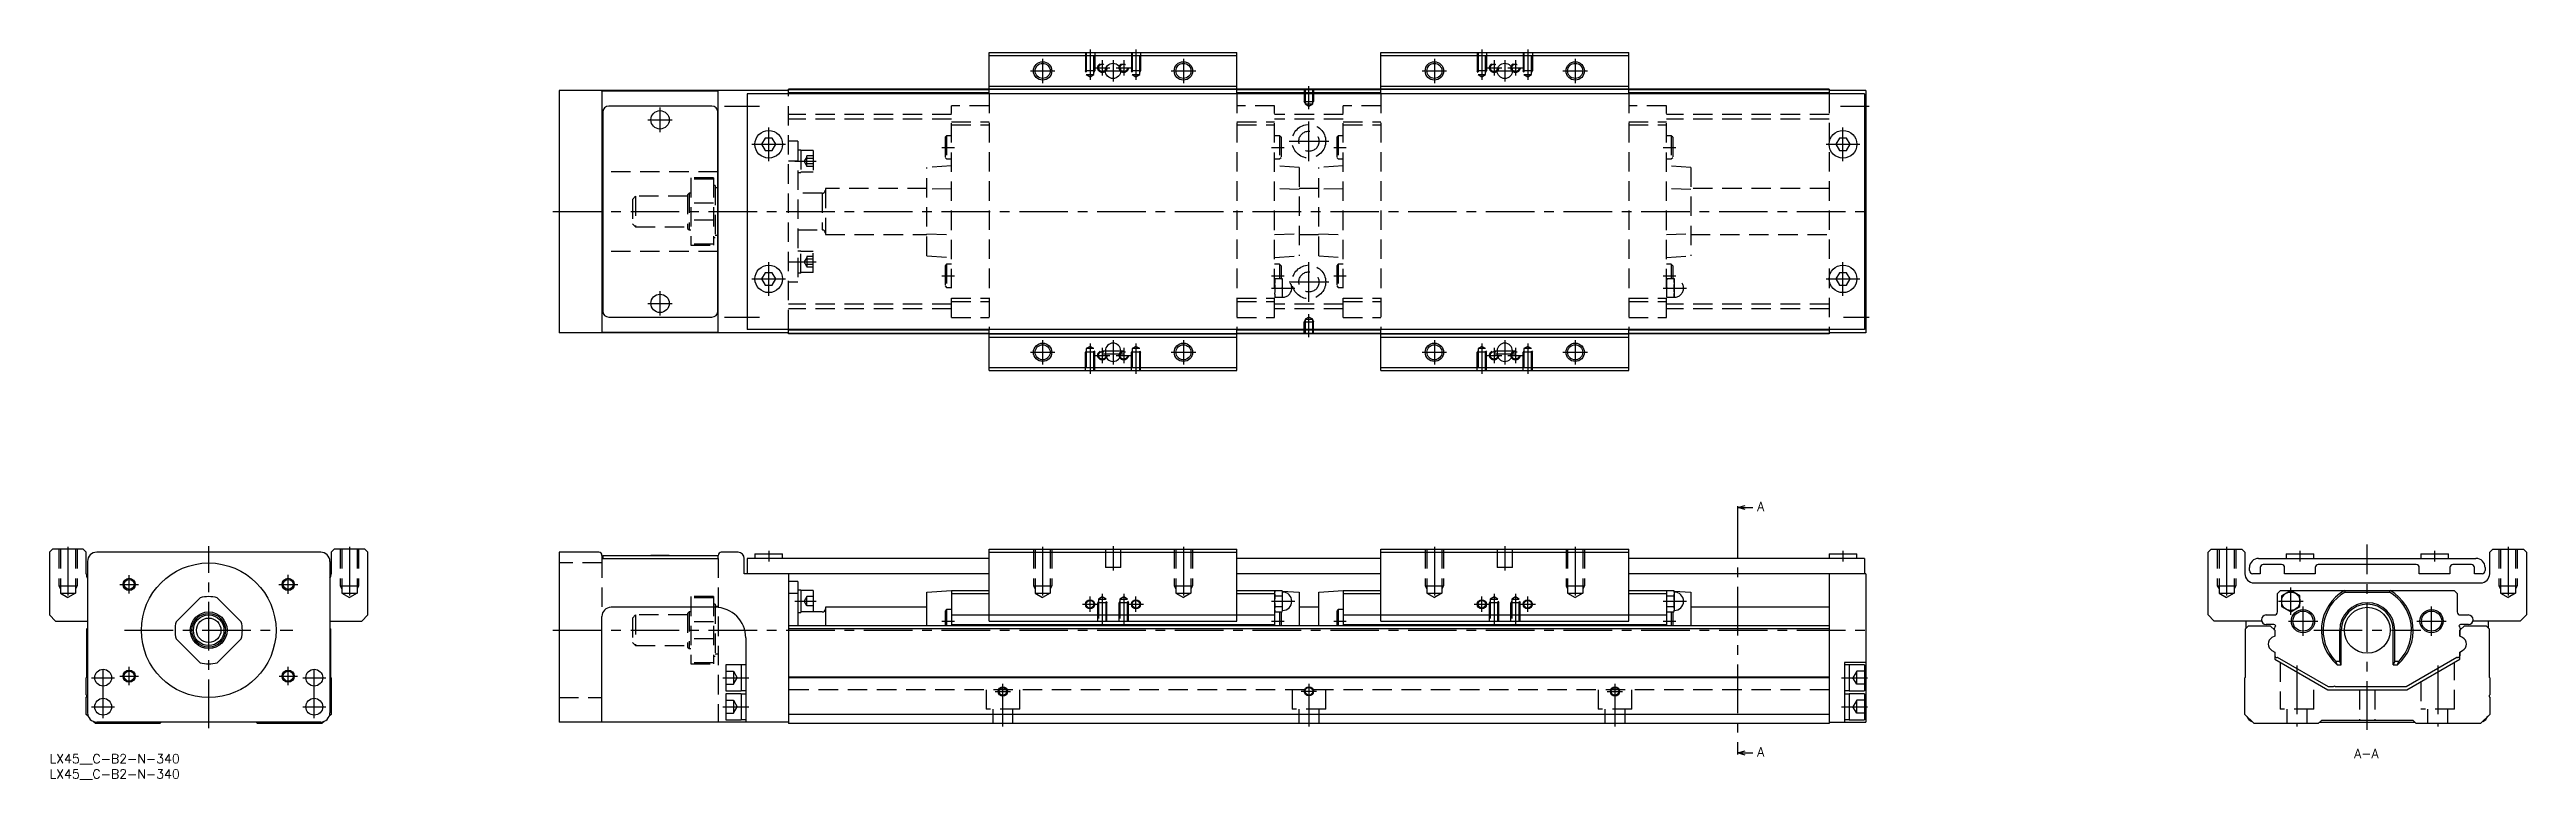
# Model space of a CAD drawing. Extents: x 0 to 809, y -8 to 230.
import ezdxf

# ---------------------------------------------------------------- set-up
doc = ezdxf.new("R2010")
doc.units = 0
doc.header["$LTSCALE"] = 0.5
doc.linetypes.add('CENTER', pattern=[50.8, 31.75, -6.35, 6.35, -6.35])
doc.linetypes.add('DASHED', pattern=[19.05, 12.7, -6.35])
for name, color, linetype in [('MSM_CENTER', 1, 'CENTER'), ('MSM_CONTINUOUS', 7, 'CONTINUOUS'), ('MSM_DASHED', 4, 'DASHED'), ('MSM_NARROW', 5, 'CONTINUOUS'), ('MSM_PART_NUMBER', 7, 'CONTINUOUS')]:
    doc.layers.add(name, color=color, linetype=linetype)
doc.styles.get("Standard").update_dxf_attribs({"font": 'txt.shx', "height": 3, "bigfont": 'bigfont.shx'})

# ---------------------------------------------------------------- blocks, each defined once
blk = doc.blocks.new('*U2')
at = {"layer": 'MSM_PART_NUMBER'}
blk.add_text('LX45__C-B2-N-340', height=3, dxfattribs=at).set_placement((0, -3))
blk = doc.blocks.new('*U3')
at = {"layer": 'MSM_PART_NUMBER'}
blk.add_text('LX45__C-B2-N-340', height=3, dxfattribs=at).set_placement((0, -8))

msp = doc.modelspace()

# ---------------------------------------------------------------- linework, layer by layer
at = {"layer": 'MSM_CENTER'}
for p, q in [((324.48, 227.38), (324.48, 219.38)), ((339.98, 230.38), (339.98, 220.47)), ((343.98, 226.88), (343.98, 221.88)), ((347.48, 226.88), (347.48, 219.88)), ((350.98, 226.88), (350.98, 221.88)), ((354.98, 230.38), (354.98, 220.47)), ((370.48, 227.38), (370.48, 219.38)), ((452.48, 227.38), (452.48, 219.38)), ((467.98, 230.38), (467.98, 220.47)), ((471.98, 226.88), (471.98, 221.88)), ((475.48, 226.88), (475.48, 219.88)), ((478.98, 226.88), (478.98, 221.88)), ((482.98, 230.38), (482.98, 220.47)), ((498.48, 227.38), (498.48, 219.38)), ((320.48, 223.38), (328.48, 223.38)), ((341.48, 224.38), (346.48, 224.38)), ((343.98, 223.38), (350.98, 223.38)), ((348.48, 224.38), (353.48, 224.38)), ((366.48, 223.38), (374.48, 223.38)), ((448.48, 223.38), (456.48, 223.38)), ((469.48, 224.38), (474.48, 224.38)), ((471.98, 223.38), (478.98, 223.38)), ((476.48, 224.38), (481.48, 224.38)), ((494.48, 223.38), (502.48, 223.38)), ((199.48, 203.38), (199.48, 211.38)), ((220.48, 211.88), (231.98, 211.88)), ((411.48, 210.87), (411.48, 218.38)), ((585.16, 211.88), (594.48, 211.88)), ((195.48, 207.38), (203.48, 207.38)), ((234.98, 193.88), (234.98, 204.88)), ((411.48, 193.88), (411.48, 206.88)), ((585.98, 193.88), (585.98, 204.88)), ((229.48, 199.38), (240.48, 199.38)), ((291.58, 198.38), (295.68, 198.38)), ((399.28, 198.38), (403.38, 198.38)), ((404.98, 200.38), (417.98, 200.38)), ((419.58, 198.38), (423.68, 198.38)), ((527.28, 198.38), (531.38, 198.38)), ((580.48, 199.38), (591.48, 199.38)), ((243.48, 193.83), (250.48, 193.83)), ((164.48, 177.38), (595.48, 177.38)), ((229.48, 155.38), (240.48, 155.38)), ((234.98, 149.88), (234.98, 160.88)), ((243.48, 160.92), (250.48, 160.92)), ((291.58, 156.38), (295.68, 156.38)), ((399.28, 156.38), (403.38, 156.38)), ((404.98, 154.38), (417.98, 154.38)), ((411.48, 147.88), (411.48, 160.88)), ((419.58, 156.38), (423.68, 156.38)), ((527.28, 156.38), (531.38, 156.38)), ((580.48, 155.38), (591.48, 155.38)), ((585.98, 149.88), (585.98, 160.88)), ((195.48, 147.38), (203.48, 147.38)), ((199.48, 143.38), (199.48, 151.38)), ((399.28, 152.38), (406.88, 152.38)), ((527.28, 152.38), (534.88, 152.38)), ((220.48, 142.88), (231.98, 142.88)), ((411.48, 136.38), (411.48, 143.89)), ((586.16, 142.88), (594.48, 142.88)), ((320.48, 131.38), (328.48, 131.38)), ((324.48, 135.38), (324.48, 127.38)), ((339.98, 134.29), (339.98, 124.38)), ((341.48, 130.38), (346.48, 130.38)), ((343.98, 132.88), (343.98, 127.88)), ((343.98, 131.88), (350.98, 131.88)), ((343.98, 130.88), (350.98, 130.88)), ((347.48, 135.38), (347.48, 127.38)), ((348.48, 130.38), (353.48, 130.38)), ((350.98, 132.88), (350.98, 127.88)), ((354.98, 134.29), (354.98, 124.38)), ((366.48, 131.38), (374.48, 131.38)), ((370.48, 135.38), (370.48, 127.38)), ((448.48, 131.38), (456.48, 131.38)), ((452.48, 135.38), (452.48, 127.38)), ((467.98, 134.29), (467.98, 124.38)), ((469.48, 130.38), (474.48, 130.38)), ((471.98, 132.88), (471.98, 127.88)), ((471.98, 131.88), (478.98, 131.88)), ((471.98, 130.88), (478.98, 130.88)), ((475.48, 135.38), (475.48, 127.38)), ((476.48, 130.38), (481.48, 130.38)), ((478.98, 132.88), (478.98, 127.88)), ((482.98, 134.29), (482.98, 124.38)), ((494.48, 131.38), (502.48, 131.38)), ((498.48, 135.38), (498.48, 127.38)), ((551.54, 80.12), (551.54, 0.88)), ((6, 67.76), (6, 50.18)), ((52, 8.5), (52, 68)), ((98, 67.76), (98, 50.18)), ((199.48, 65.11), (199.48, 64.99)), ((234.98, 66.5), (234.98, 63)), ((324.48, 67.76), (324.48, 50.18)), ((347.48, 68), (347.48, 60)), ((370.48, 67.76), (370.48, 50.18)), ((452.48, 67.76), (452.48, 50.18)), ((475.48, 68), (475.48, 60)), ((498.48, 67.76), (498.48, 50.18)), ((585.98, 66.5), (585.98, 63)), ((711.29, 67.76), (711.29, 50.18)), ((735.29, 66.5), (735.29, 63)), ((757.29, 8), (757.29, 68.5)), ((779.29, 66.5), (779.29, 63)), ((803.29, 67.76), (803.29, 50.18)), ((26.02, 52.5), (26.02, 58.5)), ((77.98, 52.4), (77.98, 58.6)), ((23.02, 55.5), (29.02, 55.5)), ((74.88, 55.5), (81.08, 55.5)), ((243.48, 50), (250.48, 50)), ((337.48, 49), (342.48, 49)), ((339.98, 46.5), (339.98, 51.5)), ((343.98, 52.41), (343.98, 42.5)), ((350.98, 52.41), (350.98, 42.5)), ((352.48, 49), (357.48, 49)), ((354.98, 46.5), (354.98, 51.5)), ((399.28, 50), (406.88, 50)), ((465.48, 49), (470.48, 49)), ((467.98, 46.5), (467.98, 51.5)), ((471.98, 52.41), (471.98, 42.5)), ((478.98, 52.41), (478.98, 42.5)), ((480.48, 49), (485.48, 49)), ((482.98, 46.5), (482.98, 51.5)), ((527.28, 50), (534.88, 50)), ((728.29, 50), (736.29, 50)), ((732.29, 45.54), (732.29, 54.46)), ((24.5, 40.5), (79.5, 40.5)), ((164.48, 40.5), (595.48, 40.5)), ((291.58, 43.5), (295.68, 43.5)), ((399.28, 43.5), (403.38, 43.5)), ((419.58, 43.5), (423.68, 43.5)), ((527.28, 43.5), (531.38, 43.5)), ((731.49, 43.5), (741.09, 43.5)), ((736.29, 38.7), (736.29, 48.3)), ((739.79, 40.5), (774.79, 40.5)), ((773.49, 43.5), (783.09, 43.5)), ((778.29, 38.7), (778.29, 48.3)), ((13.75, 25), (21.25, 25)), ((17.5, 11.75), (17.5, 28.75)), ((23.02, 25.5), (29.02, 25.5)), ((26.02, 22.5), (26.02, 28.5)), ((74.98, 25.5), (80.98, 25.5)), ((77.98, 22.5), (77.98, 28.5)), ((82.75, 25), (90.25, 25)), ((86.5, 11.75), (86.5, 28.75)), ((219.98, 25), (228.48, 25)), ((585.48, 25), (593.98, 25)), ((734.29, 28.97), (734.29, 9)), ((780.29, 28.97), (780.29, 9)), ((308.98, 20.5), (313.98, 20.5)), ((311.48, 9), (311.48, 23)), ((408.98, 20.55), (413.98, 20.55)), ((411.48, 23), (411.48, 9)), ((508.98, 20.5), (513.98, 20.5)), ((511.48, 23), (511.48, 9)), ((13.75, 15.5), (21.25, 15.5)), ((82.75, 15.5), (90.25, 15.5)), ((219.98, 15.5), (228.48, 15.5)), ((585.48, 15.5), (593.98, 15.5))]:
    msp.add_line(p, q, dxfattribs=at)
at = {"layer": 'MSM_CONTINUOUS'}
for p, q in [((306.98, 215.88), (306.98, 229.38)), ((306.98, 229.38), (387.98, 229.38)), ((306.98, 228.38), (387.98, 228.38)), ((387.98, 215.88), (387.98, 229.38)), ((434.98, 215.88), (434.98, 229.38)), ((434.98, 229.38), (515.98, 229.38)), ((434.98, 228.38), (515.98, 228.38)), ((515.98, 215.88), (515.98, 229.38)), ((166.48, 216.98), (166.48, 137.78)), ((241.48, 216.98), (166.48, 216.98)), ((180.48, 216.8), (180.48, 137.95)), ((218.48, 216.8), (180.48, 216.8)), ((216.38, 211.88), (182.78, 211.88)), ((218.48, 137.95), (218.48, 216.8)), ((227.98, 215.88), (227.98, 138.88)), ((592.98, 215.88), (227.98, 215.88)), ((241.48, 215.88), (241.48, 217.38)), ((581.48, 217.38), (241.48, 217.38)), ((306.98, 217.18), (241.48, 217.18)), ((306.98, 216.18), (241.48, 216.18)), ((306.98, 218.38), (387.98, 218.38)), ((306.98, 217.38), (387.98, 217.38)), ((434.98, 217.18), (387.98, 217.18)), ((434.98, 216.18), (387.98, 216.18)), ((434.98, 218.38), (515.98, 218.38)), ((434.98, 217.38), (515.98, 217.38)), ((581.48, 217.18), (515.98, 217.18)), ((581.48, 216.18), (515.98, 216.18)), ((581.48, 217.38), (581.48, 215.88)), ((593.48, 216.98), (581.48, 216.98)), ((592.98, 215.88), (592.98, 138.88)), ((593.48, 216.98), (593.48, 137.78)), ((180.78, 207.48), (180.48, 207.48)), ((180.78, 202.98), (180.48, 202.98)), ((180.78, 209.88), (180.78, 144.88)), ((218.38, 144.88), (218.38, 209.88)), ((218.48, 207.48), (218.38, 207.48)), ((218.48, 202.98), (218.38, 202.98)), ((233.83, 201.38), (232.67, 199.38)), ((232.67, 199.38), (233.83, 197.38)), ((236.14, 201.38), (233.83, 201.38)), ((233.83, 197.38), (236.14, 197.38)), ((237.29, 199.38), (236.14, 201.38)), ((236.14, 197.38), (237.29, 199.38)), ((584.83, 201.38), (583.67, 199.38)), ((583.67, 199.38), (584.83, 197.38)), ((587.14, 201.38), (584.83, 201.38)), ((584.83, 197.38), (587.14, 197.38)), ((588.29, 199.38), (587.14, 201.38)), ((587.14, 197.38), (588.29, 199.38)), ((180.78, 190.38), (180.48, 190.38)), ((218.48, 190.38), (218.38, 190.38)), ((218.48, 185.13), (218.38, 185.13)), ((180.78, 164.38), (180.48, 164.38)), ((218.38, 169.63), (218.48, 169.63)), ((218.48, 164.38), (218.38, 164.38)), ((233.83, 157.38), (232.67, 155.38)), ((232.67, 155.38), (233.83, 153.38)), ((236.14, 157.38), (233.83, 157.38)), ((237.29, 155.38), (236.14, 157.38)), ((236.14, 153.38), (237.29, 155.38)), ((584.83, 157.38), (583.67, 155.38)), ((583.67, 155.38), (584.83, 153.38)), ((587.14, 157.38), (584.83, 157.38)), ((588.29, 155.38), (587.14, 157.38)), ((587.14, 153.38), (588.29, 155.38)), ((180.78, 151.78), (180.48, 151.78)), ((180.48, 147.28), (180.78, 147.28)), ((218.48, 151.78), (218.38, 151.78)), ((218.38, 147.28), (218.48, 147.28)), ((233.83, 153.38), (236.14, 153.38)), ((584.83, 153.38), (587.14, 153.38)), ((241.48, 137.78), (166.48, 137.78)), ((180.48, 137.95), (218.48, 137.95)), ((182.78, 142.88), (216.38, 142.88)), ((592.98, 138.88), (227.98, 138.88)), ((241.48, 137.38), (241.48, 138.88)), ((306.98, 138.58), (241.48, 138.58)), ((306.98, 125.38), (306.98, 138.88)), ((387.98, 125.38), (387.98, 138.88)), ((434.98, 138.58), (387.98, 138.58)), ((434.98, 125.38), (434.98, 138.88)), ((515.98, 125.38), (515.98, 138.88)), ((581.48, 138.58), (515.98, 138.58)), ((581.48, 138.88), (581.48, 137.38)), ((593.48, 137.78), (581.48, 137.78)), ((306.98, 137.58), (241.48, 137.58)), ((581.48, 137.38), (241.48, 137.38)), ((306.98, 137.38), (387.98, 137.38)), ((306.98, 136.38), (387.98, 136.38)), ((344.98, 131.88), (344.98, 130.88)), ((349.98, 130.88), (349.98, 131.88)), ((434.98, 137.58), (387.98, 137.58)), ((434.98, 137.38), (515.98, 137.38)), ((434.98, 136.38), (515.98, 136.38)), ((472.98, 131.88), (472.98, 130.88)), ((477.98, 130.88), (477.98, 131.88)), ((581.48, 137.58), (515.98, 137.58)), ((306.98, 126.38), (387.98, 126.38)), ((306.98, 125.38), (387.98, 125.38)), ((434.98, 126.38), (515.98, 126.38)), ((434.98, 125.38), (515.98, 125.38)), ((551.54, 80.62), (554.04, 81.29)), ((551.54, 81.12), (551.54, 80.12)), ((551.54, 80.62), (556.54, 80.62)), ((554.04, 79.95), (551.54, 80.62)), ((1, 67), (0, 66)), ((0, 66), (0, 45.5)), ((11, 67), (1, 67)), ((12, 66), (11, 67)), ((12, 59), (12, 66)), ((88.6, 66), (15.4, 66)), ((93, 67), (92, 66)), ((92, 66), (92, 59)), ((103, 67), (93, 67)), ((104, 66), (103, 67)), ((104, 45.5), (104, 66)), ((166.48, 66), (166.48, 10.5)), ((179.48, 66), (166.48, 66)), ((180.48, 65), (180.48, 64)), ((180.78, 65), (218.38, 65)), ((180.78, 65), (180.78, 64)), ((196.48, 65.1), (202.48, 65.1)), ((196.48, 65.1), (196.48, 65)), ((202.48, 65), (202.48, 65.1)), ((218.38, 65), (218.38, 64)), ((218.48, 64), (218.48, 65)), ((224.98, 66), (219.48, 66)), ((230.48, 65.5), (230.48, 64)), ((230.48, 65.5), (239.48, 65.5)), ((239.48, 64), (239.48, 65.5)), ((306.98, 67), (387.98, 67)), ((306.98, 43.5), (306.98, 67)), ((306.98, 66), (387.98, 66)), ((387.98, 43.5), (387.98, 67)), ((434.98, 67), (515.98, 67)), ((434.98, 43.5), (434.98, 67)), ((434.98, 66), (515.98, 66)), ((515.98, 43.5), (515.98, 67)), ((581.48, 65.5), (581.48, 64)), ((581.48, 65.5), (590.48, 65.5)), ((590.48, 64), (590.48, 65.5)), ((705.29, 66), (706.29, 67)), ((705.29, 45.5), (705.29, 66)), ((706.29, 67), (716.29, 67)), ((716.29, 67), (717.29, 66)), ((717.29, 66), (717.29, 59)), ((730.79, 65.5), (739.79, 65.5)), ((730.79, 65.5), (730.79, 64)), ((739.79, 64), (739.79, 65.5)), ((774.79, 65.5), (783.79, 65.5)), ((774.79, 65.5), (774.79, 64)), ((783.79, 64), (783.79, 65.5)), ((797.29, 66), (798.29, 67)), ((797.29, 59), (797.29, 66)), ((798.29, 67), (808.29, 67)), ((808.29, 67), (809.29, 66)), ((809.29, 66), (809.29, 45.5)), ((12.4, 63), (12.4, 13.5)), ((91.6, 63), (91.6, 13.5)), ((180.48, 64), (218.48, 64)), ((226.98, 59), (226.98, 64)), ((306.98, 59), (226.98, 59)), ((227.98, 64), (227.98, 59)), ((306.98, 64), (227.98, 64)), ((241.48, 59), (241.48, 10)), ((434.98, 64), (387.98, 64)), ((434.98, 59), (387.98, 59)), ((592.98, 64), (515.98, 64)), ((593.48, 59), (515.98, 59)), ((581.48, 59), (581.48, 10)), ((592.98, 64), (592.98, 59)), ((593.48, 59), (593.48, 10.5)), ((718.79, 60), (718.79, 61)), ((722.29, 59), (719.79, 59)), ((721.79, 64), (792.79, 64)), ((722.29, 61), (722.29, 59)), ((729.29, 62), (723.29, 62)), ((730.29, 59), (730.29, 61)), ((740.29, 59), (730.29, 59)), ((740.29, 61), (740.29, 59)), ((773.29, 62), (741.29, 62)), ((774.29, 59), (774.29, 61)), ((784.29, 59), (774.29, 59)), ((784.29, 61), (784.29, 59)), ((791.29, 62), (785.29, 62)), ((792.29, 59), (792.29, 61)), ((794.79, 59), (792.29, 59)), ((795.79, 61), (795.79, 60)), ((41.36, 43.3), (49.2, 51.14)), ((54.8, 51.14), (62.64, 43.3)), ((244.48, 56.5), (241.48, 56.5)), ((244.48, 52.5), (241.48, 52.5)), ((244.48, 56.5), (244.48, 42)), ((245.48, 53.65), (244.48, 53.65)), ((245.48, 53.65), (245.48, 46.35)), ((249.48, 53.5), (245.48, 53.5)), ((249.48, 53.5), (249.48, 46.5)), ((286.68, 53), (294.68, 53.5)), ((286.68, 42), (286.68, 53)), ((294.68, 53.5), (306.98, 53.5)), ((294.68, 53.5), (294.68, 42)), ((294.68, 52.5), (306.98, 52.5)), ((387.98, 53.5), (400.28, 53.5)), ((387.98, 52.5), (400.28, 52.5)), ((400.28, 53.5), (400.85, 53.46)), ((400.28, 53.5), (400.28, 42)), ((400.4, 53.46), (400.28, 53)), ((400.29, 52.41), (400.28, 52.6)), ((400.4, 53.46), (402.76, 53.46)), ((400.4, 51.73), (402.76, 51.73)), ((402.88, 53), (402.76, 53.46)), ((402.79, 53.34), (408.28, 53)), ((402.88, 47), (402.88, 53)), ((408.28, 53), (408.28, 42)), ((414.68, 53), (422.68, 53.5)), ((414.68, 42), (414.68, 53)), ((422.68, 53.5), (434.98, 53.5)), ((422.68, 53.5), (422.68, 42)), ((422.68, 52.5), (434.98, 52.5)), ((515.98, 53.5), (528.28, 53.5)), ((515.98, 52.5), (528.28, 52.5)), ((528.28, 53.5), (528.85, 53.46)), ((528.28, 53.5), (528.28, 42)), ((528.4, 53.46), (528.28, 53)), ((528.29, 52.41), (528.28, 52.6)), ((528.4, 53.46), (530.76, 53.46)), ((528.4, 51.73), (530.76, 51.73)), ((530.88, 53), (530.76, 53.46)), ((530.79, 53.34), (536.28, 53)), ((530.88, 47), (530.88, 53)), ((536.28, 53), (536.28, 42)), ((720.29, 56), (794.29, 56)), ((727.94, 52.5), (728.94, 53.5)), ((727.94, 46.5), (727.94, 52.5)), ((728.94, 53.5), (785.64, 53.5)), ((732.29, 53.46), (729.29, 51.73)), ((729.29, 51.73), (729.29, 48.27)), ((735.29, 51.73), (732.29, 53.46)), ((735.29, 48.27), (735.29, 51.73)), ((749.81, 53.5), (750.06, 53)), ((750.06, 53), (764.53, 53)), ((764.53, 53), (764.78, 53.5)), ((785.64, 53.5), (786.64, 52.5)), ((786.64, 52.5), (786.64, 46.5)), ((0, 45.5), (2, 43.5)), ((2, 43.5), (12.4, 43.5)), ((12.2, 41), (12.4, 41.2)), ((12.2, 25.2), (12.2, 41)), ((91.6, 43.5), (102, 43.5)), ((91.6, 41.2), (91.8, 41)), ((91.8, 41), (91.8, 25.2)), ((102, 43.5), (104, 45.5)), ((180.48, 10.5), (180.48, 45)), ((217.48, 48), (183.48, 48)), ((581.48, 42), (241.48, 42)), ((581.48, 41), (241.48, 41)), ((244.48, 46.35), (245.48, 46.35)), ((252.48, 46.5), (245.48, 46.5)), ((253.48, 48), (253.48, 42)), ((286.68, 48), (253.48, 48)), ((293.08, 47.3), (292.58, 46.8)), ((292.58, 46.8), (292.58, 42)), ((294.68, 47.3), (293.08, 47.3)), ((293.08, 47.3), (293.08, 42)), ((294.68, 45.5), (400.28, 45.5)), ((294.68, 42.4), (400.28, 42.4)), ((306.98, 43.5), (387.98, 43.5)), ((400.28, 47), (400.4, 46.54)), ((400.4, 48.27), (402.76, 48.27)), ((400.4, 46.54), (402.76, 46.54)), ((401.88, 46.54), (401.88, 42)), ((402.38, 46.54), (402.38, 42)), ((402.76, 46.54), (402.88, 47)), ((414.68, 48), (408.28, 48)), ((421.08, 47.3), (420.58, 46.8)), ((420.58, 46.8), (420.58, 42)), ((422.68, 47.3), (421.08, 47.3)), ((421.08, 47.3), (421.08, 42)), ((422.68, 45.5), (528.28, 45.5)), ((422.68, 42.4), (528.28, 42.4)), ((434.98, 43.5), (515.98, 43.5)), ((528.28, 47), (528.4, 46.54)), ((528.4, 48.27), (530.76, 48.27)), ((528.4, 46.54), (530.76, 46.54)), ((529.88, 46.54), (529.88, 42)), ((530.38, 46.54), (530.38, 42)), ((530.76, 46.54), (530.88, 47)), ((581.48, 48), (536.28, 48)), ((707.29, 43.5), (705.29, 45.5)), ((722.76, 43.5), (707.29, 43.5)), ((717.49, 41), (718.49, 42)), ((717.49, 25.2), (717.49, 41)), ((717.69, 41.2), (717.69, 43.5)), ((718.49, 42), (725.54, 42)), ((724.24, 45.5), (726.94, 45.5)), ((726.54, 42.4), (724.24, 42.4)), ((725.54, 42), (727.04, 40.5)), ((725.54, 42), (727.04, 40.5)), ((726.99, 40.55), (726.99, 41.2)), ((727.04, 40.5), (727.04, 38.61)), ((729.29, 48.27), (732.29, 46.54)), ((732.29, 46.54), (735.29, 48.27)), ((748.29, 30.44), (748.29, 40.5)), ((748.79, 29.22), (748.79, 40.5)), ((765.79, 29.22), (765.79, 40.5)), ((766.29, 30.44), (766.29, 40.5)), ((787.54, 40.5), (789.04, 42)), ((787.59, 40.55), (787.54, 40.5)), ((787.54, 40.5), (787.54, 38.61)), ((787.54, 38.61), (787.54, 40.5)), ((787.59, 41.2), (787.59, 40.55)), ((787.64, 45.5), (790.34, 45.5)), ((790.34, 42.4), (788.04, 42.4)), ((789.04, 42), (796.09, 42)), ((807.29, 43.5), (791.83, 43.5)), ((796.09, 42), (797.09, 41)), ((796.89, 41.2), (796.89, 43.5)), ((797.09, 41), (797.09, 25.2)), ((809.29, 45.5), (807.29, 43.5)), ((49.2, 29.86), (41.36, 37.7)), ((62.64, 37.7), (54.8, 29.86)), ((227.48, 38), (227.48, 10.5)), ((727.04, 38.61), (726.15, 38.1)), ((726.15, 33.9), (727.04, 33.39)), ((727.04, 33.39), (727.04, 31)), ((788.44, 38.1), (787.54, 38.61)), ((787.54, 33.39), (788.44, 33.9)), ((787.54, 33.39), (787.54, 32.13)), ((787.54, 31), (787.54, 33.39)), ((12, 25), (12.2, 25.2)), ((12, 19.4), (12, 25)), ((91.8, 25.2), (92, 25)), ((92, 25), (92, 13)), ((225.98, 29.25), (220.98, 29.25)), ((220.98, 29.25), (220.98, 20.75)), ((225.98, 29.25), (225.98, 20.75)), ((227.48, 29.15), (225.98, 29.15)), ((581.48, 25.2), (241.48, 25.2)), ((581.48, 25), (241.48, 25)), ((586.48, 30), (586.48, 10.5)), ((593.48, 30), (586.48, 30)), ((587.98, 29.15), (586.48, 29.15)), ((592.98, 29.25), (587.98, 29.25)), ((587.98, 29.25), (587.98, 20.75)), ((592.98, 29.25), (592.98, 20.75)), ((717.29, 25), (717.49, 25.2)), ((717.29, 13), (717.29, 25)), ((727.04, 31), (744.36, 21)), ((727.99, 31.61), (727.79, 31.61)), ((744.63, 22), (727.99, 31.61)), ((746.93, 30.44), (748.29, 30.44)), ((747.41, 29.22), (748.79, 29.22)), ((748.79, 29.22), (748.29, 30.44)), ((766.29, 30.44), (765.79, 29.22)), ((765.79, 29.22), (767.18, 29.22)), ((766.29, 30.44), (767.66, 30.44)), ((786.59, 31.61), (769.96, 22)), ((770.22, 21), (787.54, 31)), ((786.79, 31.61), (786.59, 31.61)), ((797.09, 25.2), (797.29, 25)), ((797.29, 25), (797.29, 19.4)), ((12, 13), (12, 18.6)), ((220.98, 20.75), (225.98, 20.75)), ((225.98, 19.75), (220.98, 19.75)), ((220.98, 19.75), (220.98, 11.25)), ((225.98, 20.85), (227.48, 20.85)), ((225.98, 19.75), (225.98, 11.25)), ((227.48, 19.65), (225.98, 19.65)), ((586.48, 20.85), (587.98, 20.85)), ((587.98, 19.65), (586.48, 19.65)), ((587.98, 20.75), (592.98, 20.75)), ((592.98, 19.75), (587.98, 19.75)), ((587.98, 19.75), (587.98, 11.25)), ((592.98, 19.75), (592.98, 11.25)), ((744.36, 21), (770.22, 21)), ((746.14, 22), (744.63, 22)), ((769.96, 22), (746.94, 22)), ((797.29, 18.6), (797.29, 13)), ((12.61, 12.39), (12, 13)), ((15, 10), (14.29, 10.71)), ((36, 10), (15, 10)), ((88.6, 10.5), (15.4, 10.5)), ((36.5, 10.5), (36, 10)), ((68, 10), (67.5, 10.5)), ((89, 10), (68, 10)), ((89.71, 10.71), (89, 10)), ((92, 13), (91.39, 12.39)), ((241.48, 10.5), (166.48, 10.5)), ((220.98, 11.25), (225.98, 11.25)), ((225.98, 11.35), (227.48, 11.35)), ((581.48, 13), (241.48, 13)), ((581.48, 10), (241.48, 10)), ((581.48, 10.5), (593.48, 10.5)), ((586.48, 11.35), (587.98, 11.35)), ((587.98, 11.25), (592.98, 11.25)), ((720.29, 10), (717.29, 13)), ((741.29, 10), (720.29, 10)), ((742.29, 11), (741.29, 10)), ((741.79, 10.5), (772.79, 10.5)), ((772.29, 11), (742.29, 11)), ((773.29, 10), (772.29, 11)), ((794.29, 10), (773.29, 10)), ((797.29, 13), (794.29, 10)), ((551.54, 0.38), (554.04, 1.05)), ((551.54, 0.88), (551.54, -0.12)), ((551.54, 0.38), (556.54, 0.38)), ((554.04, -0.29), (551.54, 0.38))]:
    msp.add_line(p, q, dxfattribs=at)
for centre, radius in [((324.48, 223.38), 2.46), ((347.48, 223.38), 2.5), ((370.48, 223.38), 2.46), ((452.48, 223.38), 2.46), ((475.48, 223.38), 2.5), ((498.48, 223.38), 2.46), ((199.48, 207.38), 3), ((234.98, 199.38), 4.5), ((585.98, 199.38), 4.5), ((234.98, 155.38), 4.5), ((585.98, 155.38), 4.5), ((199.48, 147.38), 3), ((324.48, 131.38), 2.46), ((370.48, 131.38), 2.46), ((452.48, 131.38), 2.46), ((498.48, 131.38), 2.46), ((26.02, 55.5), 1.62), ((52, 40.5), 22), ((77.98, 55.5), 1.62), ((339.98, 49), 1.23), ((354.98, 49), 1.23), ((467.98, 49), 1.23), ((482.98, 49), 1.23), ((732.29, 50), 3), ((52, 40.5), 6), ((52, 40.5), 5.5), ((52, 40.5), 5), ((52, 40.5), 4), ((736.29, 43.5), 3.8), ((736.29, 43.5), 3.3), ((757.29, 40.5), 7.5), ((778.29, 43.5), 3.8), ((778.29, 43.5), 3.3), ((17.5, 25), 2.75), ((26.02, 25.5), 1.62), ((77.98, 25.5), 1.62), ((86.5, 25), 2.75), ((17.5, 15.5), 2.75), ((86.5, 15.5), 2.75), ((311.48, 20.5), 1.23), ((411.48, 20.55), 1.23), ((511.48, 20.5), 1.23)]:
    msp.add_circle(centre, radius, dxfattribs=at)
for centre, radius, start, end in [((182.78, 209.88), 2, 90, 180), ((216.38, 209.88), 2, 0, 90), ((182.78, 144.88), 2, 180, 270), ((216.38, 144.88), 2, 270, 0), ((347.48, 131.88), 2.5, 0, 180), ((347.48, 130.88), 2.5, 180, 0), ((475.48, 131.88), 2.5, 0, 180), ((475.48, 130.88), 2.5, 180, 0), ((15.4, 63), 3, 90, 180), ((88.6, 63), 3, 0, 90), ((179.48, 65), 1, 0, 90), ((219.48, 65), 1, 90.31382, 180), ((224.95, 63.97), 2.03, 0.84425, 89.15575), ((15, 59), 3, 180, 209.92525), ((89, 59), 3, 330.07238, 0), ((720.29, 59), 3, 180, 270), ((721.79, 61), 3, 90, 180), ((719.79, 60), 1, 180, 270), ((723.29, 61), 1, 90, 180), ((729.29, 61), 1, 0, 90), ((741.29, 61), 1, 90, 180), ((773.29, 61), 1, 0, 90), ((785.29, 61), 1, 90, 180), ((791.29, 61), 1, 0, 90), ((792.79, 61), 3, 0, 90), ((794.29, 59), 3, 270, 0), ((794.79, 60), 1, 270, 0), ((52, 40.5), 11, 75.27264, 104.72736), ((403.59, 52.57), 3.31, 164.22771, 179.4294), ((403.59, 52.63), 3.31, 180.57378, 195.76911), ((413.17, 49.95), 12.89, 172.03062, 179.75617), ((413.74, 50.1), 13.46, 180.40698, 187.80623), ((399.57, 52.56), 3.31, 0.57378, 15.76911), ((399.57, 52.63), 3.31, 344.22771, 359.4294), ((389.99, 49.94), 12.89, 0.24521, 7.968), ((389.42, 50.1), 13.46, 352.19377, 359.59302), ((402.88, 50), 3, 270, 90), ((531.59, 52.57), 3.31, 164.22771, 179.4294), ((531.59, 52.63), 3.31, 180.57378, 195.76911), ((541.17, 49.95), 12.89, 172.03062, 179.75617), ((541.74, 50.1), 13.46, 180.40698, 187.80623), ((527.57, 52.56), 3.31, 0.57378, 15.76911), ((527.57, 52.63), 3.31, 344.22771, 359.4294), ((517.99, 49.94), 12.89, 0.24521, 7.968), ((517.42, 50.1), 13.46, 352.19377, 359.59302), ((530.88, 50), 3, 270, 90), ((757.29, 40.5), 15, 119.92643, 228.76392), ((757.29, 40.5), 14.44, 120.05097, 224.15139), ((757.29, 40.5), 9, 0, 180), ((757.29, 40.5), 8.5, 0, 180), ((757.29, 40.5), 14.44, 315.84861, 59.94903), ((757.29, 40.5), 15, 311.23608, 60.07357), ((52, 40.5), 11, 165.27264, 194.72736), ((52, 40.5), 11, 345.27264, 14.72736), ((183.48, 45), 3, 90, 180), ((217.48, 38), 10, 0, 90), ((252.48, 47.5), 1, 270, 0), ((403.59, 47.37), 3.31, 164.22771, 179.4294), ((403.59, 47.44), 3.31, 180.57378, 195.76911), ((399.57, 47.37), 3.31, 0.57378, 15.76911), ((399.57, 47.43), 3.31, 344.22771, 359.4294), ((531.59, 47.37), 3.31, 164.22771, 179.4294), ((531.59, 47.44), 3.31, 180.57378, 195.76911), ((527.57, 47.37), 3.31, 0.57378, 15.76911), ((527.57, 47.43), 3.31, 344.22771, 359.4294), ((724.24, 43.95), 1.55, 90, 270), ((726.54, 41.4), 1, 30.09191, 90), ((726.94, 46.5), 1, 270, 0), ((727.79, 41.2), 0.8, 118.74892, 180), ((787.64, 46.5), 1, 180, 270), ((788.04, 41.4), 1, 90, 149.90809), ((786.79, 41.2), 0.8, 0, 61.25108), ((790.34, 43.95), 1.55, 270, 90), ((727.45, 35.85), 2.6, 120.00003, 176.58933), ((727.45, 36.15), 2.6, 183.41067, 239.99996), ((787.14, 35.85), 2.6, 3.41067, 59.99996), ((787.14, 36.15), 2.6, 300.00004, 356.58933), ((52, 40.5), 11, 255.27264, 284.72736), ((727.79, 32.41), 0.8, 200.36413, 270), ((759.52, 34.62), 13.26, 198.36858, 204.03004), ((755, 34.65), 13.33, 335.98509, 341.61629), ((786.79, 32.41), 0.8, 270, 339.62763), ((11.7, 19), 0.5, 306.8699, 53.1301), ((746.54, 21.7), 0.5, 36.8699, 143.1301), ((797.59, 19), 0.5, 126.8699, 233.1301), ((15.4, 13.5), 3, 180, 270), ((88.6, 13.5), 3, 270, 0), ((720.69, 13.5), 3, 201.81368, 248.18632), ((793.89, 13.5), 3, 291.81505, 338.18495)]:
    msp.add_arc(centre, radius, start, end, dxfattribs=at)
at = {"layer": 'MSM_DASHED'}
for p, q in [((338.48, 229.38), (338.48, 223.38)), ((338.75, 229.38), (338.75, 222.18)), ((341.21, 222.18), (341.21, 229.38)), ((341.48, 229.38), (341.48, 223.38)), ((353.48, 229.38), (353.48, 223.38)), ((353.75, 229.38), (353.75, 222.18)), ((356.21, 222.18), (356.21, 229.38)), ((356.48, 229.38), (356.48, 223.38)), ((466.48, 229.38), (466.48, 223.38)), ((466.75, 229.38), (466.75, 222.18)), ((469.21, 222.18), (469.21, 229.38)), ((469.48, 229.38), (469.48, 223.38)), ((481.48, 229.38), (481.48, 223.38)), ((481.75, 229.38), (481.75, 222.18)), ((484.21, 222.18), (484.21, 229.38)), ((484.48, 229.38), (484.48, 223.38)), ((341.48, 223.38), (338.48, 223.38)), ((338.75, 222.91), (338.48, 223.38)), ((338.75, 222.18), (341.21, 222.18)), ((338.75, 222.18), (339.98, 221.47)), ((339.98, 221.47), (341.21, 222.18)), ((341.21, 222.91), (341.48, 223.38)), ((356.48, 223.38), (353.48, 223.38)), ((353.75, 222.91), (353.48, 223.38)), ((353.75, 222.18), (356.21, 222.18)), ((353.75, 222.18), (354.98, 221.47)), ((354.98, 221.47), (356.21, 222.18)), ((356.21, 222.91), (356.48, 223.38)), ((469.48, 223.38), (466.48, 223.38)), ((466.75, 222.91), (466.48, 223.38)), ((466.75, 222.18), (469.21, 222.18)), ((466.75, 222.18), (467.98, 221.47)), ((467.98, 221.47), (469.21, 222.18)), ((469.21, 222.91), (469.48, 223.38)), ((484.48, 223.38), (481.48, 223.38)), ((481.75, 222.91), (481.48, 223.38)), ((481.75, 222.18), (484.21, 222.18)), ((481.75, 222.18), (482.98, 221.47)), ((482.98, 221.47), (484.21, 222.18)), ((484.21, 222.91), (484.48, 223.38)), ((180.48, 216.8), (180.48, 216.98)), ((241.48, 138.88), (241.48, 215.88)), ((306.98, 211.98), (294.68, 211.98)), ((294.68, 142.78), (294.68, 211.98)), ((387.98, 217.38), (306.98, 217.38)), ((306.98, 215.88), (306.98, 138.88)), ((387.98, 215.88), (387.98, 138.88)), ((400.28, 211.98), (387.98, 211.98)), ((400.28, 142.78), (400.28, 211.98)), ((409.98, 217.38), (409.98, 213.38)), ((409.98, 213.38), (412.98, 213.38)), ((410.25, 212.91), (409.98, 213.38)), ((410.25, 217.38), (410.25, 212.58)), ((410.25, 212.58), (412.71, 212.58)), ((410.25, 212.58), (411.48, 211.87)), ((411.48, 211.87), (412.71, 212.58)), ((412.71, 212.58), (412.71, 217.38)), ((412.71, 212.91), (412.98, 213.38)), ((412.98, 217.38), (412.98, 213.38)), ((434.98, 211.98), (422.68, 211.98)), ((422.68, 142.78), (422.68, 211.98)), ((515.98, 217.38), (434.98, 217.38)), ((434.98, 215.88), (434.98, 138.88)), ((515.98, 215.88), (515.98, 138.88)), ((528.28, 211.98), (515.98, 211.98)), ((528.28, 142.78), (528.28, 211.98)), ((581.48, 215.88), (581.48, 138.88)), ((294.68, 209.13), (241.48, 209.13)), ((294.68, 207.63), (241.48, 207.63)), ((294.68, 206.73), (306.98, 206.73)), ((294.68, 205.73), (306.98, 205.73)), ((387.98, 206.73), (400.28, 206.73)), ((387.98, 205.73), (400.28, 205.73)), ((422.68, 209.13), (400.28, 209.13)), ((422.68, 207.63), (400.28, 207.63)), ((422.68, 206.73), (434.98, 206.73)), ((422.68, 205.73), (434.98, 205.73)), ((515.98, 206.73), (528.28, 206.73)), ((515.98, 205.73), (528.28, 205.73)), ((581.48, 209.13), (528.28, 209.13)), ((581.48, 207.63), (528.28, 207.63)), ((244.48, 200.38), (241.48, 200.38)), ((244.48, 200.38), (244.48, 154.38)), ((245.48, 197.48), (244.48, 197.48)), ((245.48, 197.48), (245.48, 190.18)), ((249.48, 197.33), (245.48, 197.33)), ((247.48, 195.33), (246.61, 193.83)), ((247.48, 192.1), (247.48, 195.56)), ((249.48, 195.56), (247.48, 195.56)), ((249.48, 194.7), (247.48, 194.7)), ((249.48, 197.33), (249.48, 190.33)), ((293.08, 202.18), (292.58, 201.68)), ((292.58, 201.68), (292.58, 195.08)), ((292.58, 195.08), (293.08, 194.58)), ((294.68, 202.18), (293.08, 202.18)), ((293.08, 202.18), (293.08, 194.58)), ((293.08, 194.58), (294.68, 194.58)), ((401.88, 202.18), (400.28, 202.18)), ((400.28, 194.58), (401.88, 194.58)), ((402.38, 201.68), (401.88, 202.18)), ((401.88, 202.18), (401.88, 194.58)), ((401.88, 194.58), (402.38, 195.08)), ((402.38, 201.68), (402.38, 195.08)), ((421.08, 202.18), (420.58, 201.68)), ((420.58, 201.68), (420.58, 195.08)), ((420.58, 195.08), (421.08, 194.58)), ((422.68, 202.18), (421.08, 202.18)), ((421.08, 202.18), (421.08, 194.58)), ((421.08, 194.58), (422.68, 194.58)), ((529.88, 202.18), (528.28, 202.18)), ((528.28, 194.58), (529.88, 194.58)), ((530.38, 201.68), (529.88, 202.18)), ((529.88, 202.18), (529.88, 194.58)), ((529.88, 194.58), (530.38, 195.08)), ((530.38, 201.68), (530.38, 195.08)), ((218.38, 190.38), (180.78, 190.38)), ((209.48, 188.38), (209.48, 166.38)), ((216.98, 188.38), (209.48, 188.38)), ((216.98, 188.01), (209.48, 188.01)), ((216.98, 188.38), (216.98, 166.38)), ((244.48, 193.9), (241.48, 193.9)), ((244.48, 190.18), (245.48, 190.18)), ((245.48, 190.33), (249.48, 190.33)), ((247.48, 192.33), (246.61, 193.83)), ((249.48, 192.96), (247.48, 192.96)), ((249.48, 192.1), (247.48, 192.1)), ((294.68, 192.38), (286.68, 191.82)), ((286.68, 162.93), (286.68, 191.82)), ((408.28, 191.82), (400.28, 192.38)), ((408.28, 191.82), (408.28, 162.93)), ((422.68, 192.38), (414.68, 191.82)), ((414.68, 162.93), (414.68, 191.82)), ((536.28, 191.82), (528.28, 192.38)), ((536.28, 191.82), (536.28, 162.93)), ((191.48, 182.38), (190.48, 181.38)), ((190.48, 181.38), (190.48, 173.38)), ((191.48, 182.38), (191.48, 172.38)), ((208.48, 182.38), (191.48, 182.38)), ((208.98, 183.38), (208.48, 182.88)), ((208.48, 182.88), (208.48, 171.88)), ((208.98, 183.38), (208.98, 171.38)), ((209.48, 183.38), (208.98, 183.38)), ((216.98, 180.17), (209.48, 180.17)), ((217.48, 185.88), (216.98, 185.88)), ((217.48, 185.88), (217.48, 168.88)), ((218.38, 185.13), (217.48, 185.13)), ((252.48, 183.38), (244.48, 183.38)), ((252.48, 183.38), (252.48, 171.38)), ((253.48, 184.88), (253.48, 169.88)), ((286.68, 184.88), (253.48, 184.88)), ((294.68, 184.86), (286.68, 184.61)), ((408.28, 184.61), (400.28, 184.86)), ((414.68, 184.88), (408.28, 184.88)), ((422.68, 184.86), (414.68, 184.61)), ((536.28, 184.61), (528.28, 184.86)), ((581.48, 184.88), (536.28, 184.88)), ((190.48, 173.38), (191.48, 172.38)), ((191.48, 172.38), (208.48, 172.38)), ((208.48, 171.88), (208.98, 171.38)), ((208.98, 171.38), (209.48, 171.38)), ((216.98, 174.58), (209.48, 174.58)), ((244.48, 171.38), (252.48, 171.38)), ((286.68, 170.14), (294.68, 169.89)), ((400.28, 169.89), (408.28, 170.14)), ((414.68, 170.14), (422.68, 169.89)), ((528.28, 169.89), (536.28, 170.14)), ((218.38, 164.38), (180.78, 164.38)), ((216.98, 166.74), (209.48, 166.74)), ((209.48, 166.38), (216.98, 166.38)), ((216.98, 168.88), (217.48, 168.88)), ((217.48, 169.63), (218.38, 169.63)), ((244.48, 164.57), (245.48, 164.57)), ((245.48, 157.27), (245.48, 164.57)), ((245.48, 164.42), (249.48, 164.42)), ((247.48, 162.42), (246.61, 160.92)), ((247.48, 162.65), (247.48, 159.19)), ((249.48, 162.65), (247.48, 162.65)), ((249.48, 157.42), (249.48, 164.42)), ((253.48, 169.88), (286.68, 169.88)), ((286.68, 162.93), (294.68, 162.38)), ((400.28, 162.38), (408.28, 162.93)), ((408.28, 169.88), (414.68, 169.88)), ((414.68, 162.93), (422.68, 162.38)), ((528.28, 162.38), (536.28, 162.93)), ((536.28, 169.88), (581.48, 169.88)), ((244.48, 160.85), (241.48, 160.85)), ((241.48, 154.38), (244.48, 154.38)), ((245.48, 157.27), (244.48, 157.27)), ((249.48, 157.42), (245.48, 157.42)), ((247.48, 159.42), (246.61, 160.92)), ((249.48, 161.79), (247.48, 161.79)), ((249.48, 160.05), (247.48, 160.05)), ((249.48, 159.19), (247.48, 159.19)), ((293.08, 160.18), (292.58, 159.68)), ((292.58, 159.68), (292.58, 153.08)), ((294.68, 160.18), (293.08, 160.18)), ((293.08, 160.18), (293.08, 152.58)), ((401.88, 160.18), (400.28, 160.18)), ((402.88, 155.38), (400.28, 155.38)), ((401.88, 160.18), (401.88, 155.38)), ((402.38, 159.68), (401.88, 160.18)), ((402.38, 159.68), (402.38, 155.38)), ((402.88, 149.38), (402.88, 155.38)), ((421.08, 160.18), (420.58, 159.68)), ((420.58, 159.68), (420.58, 153.08)), ((422.68, 160.18), (421.08, 160.18)), ((421.08, 160.18), (421.08, 152.58)), ((529.88, 160.18), (528.28, 160.18)), ((530.88, 155.38), (528.28, 155.38)), ((529.88, 160.18), (529.88, 155.38)), ((530.38, 159.68), (529.88, 160.18)), ((530.38, 159.68), (530.38, 155.38)), ((530.88, 149.38), (530.88, 155.38)), ((294.68, 147.13), (241.48, 147.13)), ((292.58, 153.08), (293.08, 152.58)), ((293.08, 152.58), (294.68, 152.58)), ((294.68, 149.03), (306.98, 149.03)), ((294.68, 148.03), (306.98, 148.03)), ((387.98, 149.03), (400.28, 149.03)), ((387.98, 148.03), (400.28, 148.03)), ((400.28, 149.38), (402.88, 149.38)), ((422.68, 147.13), (400.28, 147.13)), ((400.4, 152.38), (402.76, 152.38)), ((420.58, 153.08), (421.08, 152.58)), ((421.08, 152.58), (422.68, 152.58)), ((422.68, 149.03), (434.98, 149.03)), ((422.68, 148.03), (434.98, 148.03)), ((515.98, 149.03), (528.28, 149.03)), ((515.98, 148.03), (528.28, 148.03)), ((528.28, 149.38), (530.88, 149.38)), ((581.48, 147.13), (528.28, 147.13)), ((528.4, 152.38), (530.76, 152.38)), ((180.48, 137.95), (180.48, 137.78)), ((294.68, 145.63), (241.48, 145.63)), ((294.68, 142.78), (306.98, 142.78)), ((387.98, 142.78), (400.28, 142.78)), ((422.68, 145.63), (400.28, 145.63)), ((410.25, 141.84), (409.98, 141.38)), ((409.98, 141.38), (412.98, 141.38)), ((409.98, 137.38), (409.98, 141.38)), ((411.48, 142.89), (410.25, 142.18)), ((410.25, 142.18), (412.71, 142.18)), ((410.25, 142.18), (410.25, 137.38)), ((412.71, 142.18), (411.48, 142.89)), ((412.71, 137.38), (412.71, 142.18)), ((412.71, 141.84), (412.98, 141.38)), ((412.98, 137.38), (412.98, 141.38)), ((422.68, 142.78), (434.98, 142.78)), ((515.98, 142.78), (528.28, 142.78)), ((581.48, 145.63), (528.28, 145.63)), ((387.98, 137.38), (306.98, 137.38)), ((338.75, 131.84), (338.48, 131.38)), ((338.48, 125.38), (338.48, 131.38)), ((341.48, 131.38), (338.48, 131.38)), ((339.98, 133.29), (338.75, 132.58)), ((338.75, 132.58), (338.75, 125.38)), ((341.21, 132.58), (338.75, 132.58)), ((341.21, 132.58), (339.98, 133.29)), ((341.21, 125.38), (341.21, 132.58)), ((341.21, 131.84), (341.48, 131.38)), ((341.48, 125.38), (341.48, 131.38)), ((353.75, 131.84), (353.48, 131.38)), ((353.48, 125.38), (353.48, 131.38)), ((356.48, 131.38), (353.48, 131.38)), ((354.98, 133.29), (353.75, 132.58)), ((353.75, 132.58), (353.75, 125.38)), ((356.21, 132.58), (353.75, 132.58)), ((356.21, 132.58), (354.98, 133.29)), ((356.21, 125.38), (356.21, 132.58)), ((356.21, 131.84), (356.48, 131.38)), ((356.48, 125.38), (356.48, 131.38)), ((515.98, 137.38), (434.98, 137.38)), ((466.75, 131.84), (466.48, 131.38)), ((466.48, 125.38), (466.48, 131.38)), ((469.48, 131.38), (466.48, 131.38)), ((467.98, 133.29), (466.75, 132.58)), ((466.75, 132.58), (466.75, 125.38)), ((469.21, 132.58), (466.75, 132.58)), ((469.21, 132.58), (467.98, 133.29)), ((469.21, 125.38), (469.21, 132.58)), ((469.21, 131.84), (469.48, 131.38)), ((469.48, 125.38), (469.48, 131.38)), ((481.75, 131.84), (481.48, 131.38)), ((481.48, 125.38), (481.48, 131.38)), ((484.48, 131.38), (481.48, 131.38)), ((482.98, 133.29), (481.75, 132.58)), ((481.75, 132.58), (481.75, 125.38)), ((484.21, 132.58), (481.75, 132.58)), ((484.21, 132.58), (482.98, 133.29)), ((484.21, 125.38), (484.21, 132.58)), ((484.21, 131.84), (484.48, 131.38)), ((484.48, 125.38), (484.48, 131.38)), ((3, 67), (3, 55)), ((3.54, 67), (3.54, 52.6)), ((8.46, 67), (8.46, 52.6)), ((9, 67), (9, 55)), ((95, 67), (95, 55)), ((95.54, 67), (95.54, 52.6)), ((100.46, 67), (100.46, 52.6)), ((101, 67), (101, 55)), ((321.48, 67), (321.48, 55)), ((322.02, 67), (322.02, 52.6)), ((326.94, 67), (326.94, 52.6)), ((327.48, 67), (327.48, 55)), ((344.98, 67), (344.98, 61)), ((349.98, 61), (349.98, 67)), ((367.48, 67), (367.48, 55)), ((368.02, 67), (368.02, 52.6)), ((372.94, 67), (372.94, 52.6)), ((373.48, 67), (373.48, 55)), ((449.48, 67), (449.48, 55)), ((450.02, 67), (450.02, 52.6)), ((454.94, 67), (454.94, 52.6)), ((455.48, 67), (455.48, 55)), ((472.98, 67), (472.98, 61)), ((477.98, 61), (477.98, 67)), ((495.48, 67), (495.48, 55)), ((496.02, 67), (496.02, 52.6)), ((500.94, 67), (500.94, 52.6)), ((501.48, 67), (501.48, 55)), ((708.29, 67), (708.29, 55)), ((708.84, 67), (708.84, 52.6)), ((713.75, 67), (713.75, 52.6)), ((714.29, 67), (714.29, 55)), ((800.29, 67), (800.29, 55)), ((800.84, 67), (800.84, 52.6)), ((805.75, 67), (805.75, 52.6)), ((806.29, 67), (806.29, 55)), ((180.48, 62.5), (166.48, 62.5)), ((180.48, 64), (180.48, 45)), ((218.48, 64), (218.48, 10.5)), ((349.98, 61), (344.98, 61)), ((477.98, 61), (472.98, 61)), ((3, 55), (9, 55)), ((3, 55), (3.54, 54.06)), ((3.54, 52.6), (8.46, 52.6)), ((3.54, 52.6), (6, 51.18)), ((8.46, 52.6), (6, 51.18)), ((9, 55), (8.46, 54.06)), ((95, 55), (101, 55)), ((95, 55), (95.54, 54.06)), ((95.54, 52.6), (100.46, 52.6)), ((95.54, 52.6), (98, 51.18)), ((100.46, 52.6), (98, 51.18)), ((101, 55), (100.46, 54.06)), ((209.48, 51.5), (209.48, 29.5)), ((216.98, 51.5), (209.48, 51.5)), ((216.98, 51.14), (209.48, 51.14)), ((216.98, 51.5), (216.98, 29.5)), ((217.48, 49), (216.98, 49)), ((217.48, 49), (217.48, 32)), ((247.48, 51.5), (246.61, 50)), ((247.48, 48.5), (246.61, 50)), ((247.48, 48.5), (247.48, 51.5)), ((249.48, 51.5), (247.48, 51.5)), ((247.48, 50), (249.48, 50)), ((321.48, 55), (327.48, 55)), ((321.48, 55), (322.02, 54.06)), ((322.02, 52.6), (326.94, 52.6)), ((322.02, 52.6), (324.48, 51.18)), ((326.94, 52.6), (324.48, 51.18)), ((327.48, 55), (326.94, 54.06)), ((342.75, 49.97), (342.48, 49.5)), ((345.48, 49.5), (342.48, 49.5)), ((342.48, 43.5), (342.48, 49.5)), ((343.98, 51.41), (342.75, 50.7)), ((342.75, 50.7), (342.75, 43.5)), ((342.75, 50.7), (345.21, 50.7)), ((345.21, 50.7), (343.98, 51.41)), ((345.21, 43.5), (345.21, 50.7)), ((345.21, 49.97), (345.48, 49.5)), ((345.48, 43.5), (345.48, 49.5)), ((349.75, 49.97), (349.48, 49.5)), ((352.48, 49.5), (349.48, 49.5)), ((349.48, 43.5), (349.48, 49.5)), ((350.98, 51.41), (349.75, 50.7)), ((349.75, 50.7), (349.75, 43.5)), ((349.75, 50.7), (352.21, 50.7)), ((352.21, 50.7), (350.98, 51.41)), ((352.21, 43.5), (352.21, 50.7)), ((352.21, 49.97), (352.48, 49.5)), ((352.48, 43.5), (352.48, 49.5)), ((367.48, 55), (373.48, 55)), ((367.48, 55), (368.02, 54.06)), ((368.02, 52.6), (372.94, 52.6)), ((368.02, 52.6), (370.48, 51.18)), ((372.94, 52.6), (370.48, 51.18)), ((373.48, 55), (372.94, 54.06)), ((449.48, 55), (455.48, 55)), ((449.48, 55), (450.02, 54.06)), ((450.02, 52.6), (454.94, 52.6)), ((450.02, 52.6), (452.48, 51.18)), ((454.94, 52.6), (452.48, 51.18)), ((455.48, 55), (454.94, 54.06)), ((470.75, 49.97), (470.48, 49.5)), ((473.48, 49.5), (470.48, 49.5)), ((470.48, 43.5), (470.48, 49.5)), ((471.98, 51.41), (470.75, 50.7)), ((470.75, 50.7), (470.75, 43.5)), ((470.75, 50.7), (473.21, 50.7)), ((473.21, 50.7), (471.98, 51.41)), ((473.21, 43.5), (473.21, 50.7)), ((473.21, 49.97), (473.48, 49.5)), ((473.48, 43.5), (473.48, 49.5)), ((477.75, 49.97), (477.48, 49.5)), ((480.48, 49.5), (477.48, 49.5)), ((477.48, 43.5), (477.48, 49.5)), ((478.98, 51.41), (477.75, 50.7)), ((477.75, 50.7), (477.75, 43.5)), ((477.75, 50.7), (480.21, 50.7)), ((480.21, 50.7), (478.98, 51.41)), ((480.21, 43.5), (480.21, 50.7)), ((480.21, 49.97), (480.48, 49.5)), ((480.48, 43.5), (480.48, 49.5)), ((495.48, 55), (501.48, 55)), ((495.48, 55), (496.02, 54.06)), ((496.02, 52.6), (500.94, 52.6)), ((496.02, 52.6), (498.48, 51.18)), ((500.94, 52.6), (498.48, 51.18)), ((501.48, 55), (500.94, 54.06)), ((708.29, 55), (714.29, 55)), ((708.29, 55), (708.84, 54.06)), ((708.84, 52.6), (713.75, 52.6)), ((708.84, 52.6), (711.29, 51.18)), ((713.75, 52.6), (711.29, 51.18)), ((714.29, 55), (713.75, 54.06)), ((800.29, 55), (806.29, 55)), ((800.29, 55), (800.84, 54.06)), ((800.84, 52.6), (805.75, 52.6)), ((800.84, 52.6), (803.29, 51.18)), ((805.75, 52.6), (803.29, 51.18)), ((806.29, 55), (805.75, 54.06)), ((191.48, 45.5), (190.48, 44.5)), ((190.48, 44.5), (190.48, 36.5)), ((191.48, 45.5), (191.48, 35.5)), ((208.48, 45.5), (191.48, 45.5)), ((208.98, 46.5), (208.48, 46)), ((208.48, 46), (208.48, 35)), ((208.98, 46.5), (208.98, 34.5)), ((209.48, 46.5), (208.98, 46.5)), ((216.98, 43.3), (209.48, 43.3)), ((218.48, 48.25), (217.48, 48.25)), ((249.48, 48.5), (247.48, 48.5)), ((190.48, 36.5), (191.48, 35.5)), ((191.48, 35.5), (208.48, 35.5)), ((208.48, 35), (208.98, 34.5)), ((208.98, 34.5), (209.48, 34.5)), ((216.98, 37.7), (209.48, 37.7)), ((217.48, 32.75), (218.48, 32.75)), ((216.98, 29.86), (209.48, 29.86)), ((209.48, 29.5), (216.98, 29.5)), ((216.98, 32), (217.48, 32)), ((220.98, 27.12), (223.48, 27.12)), ((220.98, 25), (223.48, 25)), ((223.48, 27.12), (223.48, 22.88)), ((223.48, 27.12), (224.71, 25)), ((223.48, 22.88), (224.71, 25)), ((590.48, 27.12), (589.25, 25)), ((590.48, 22.88), (589.25, 25)), ((590.48, 22.88), (590.48, 27.12)), ((592.98, 27.12), (590.48, 27.12)), ((590.48, 25), (592.98, 25)), ((728.79, 29.99), (728.79, 14.7)), ((785.79, 14.7), (785.79, 29.99)), ((166.48, 18.5), (180.48, 18.5)), ((220.98, 22.88), (223.48, 22.88)), ((220.98, 17.62), (223.48, 17.62)), ((223.48, 17.62), (223.48, 13.38)), ((223.48, 17.62), (224.71, 15.5)), ((581.48, 21), (241.48, 21)), ((305.98, 21), (305.98, 14.7)), ((316.98, 14.7), (316.98, 21)), ((405.98, 21), (405.98, 14.7)), ((416.98, 14.7), (416.98, 21)), ((505.98, 21), (505.98, 14.7)), ((516.98, 14.7), (516.98, 21)), ((590.48, 17.62), (589.25, 15.5)), ((592.98, 22.88), (590.48, 22.88)), ((590.48, 13.38), (590.48, 17.62)), ((592.98, 17.62), (590.48, 17.62)), ((739.79, 14.7), (739.79, 23.64)), ((754.79, 21), (754.79, 11)), ((759.79, 21), (759.79, 11)), ((774.79, 23.64), (774.79, 14.7)), ((220.98, 15.5), (223.48, 15.5)), ((220.98, 13.38), (223.48, 13.38)), ((223.48, 13.38), (224.71, 15.5)), ((316.98, 14.7), (305.98, 14.7)), ((308.18, 14.7), (308.18, 10)), ((314.78, 10), (314.78, 14.7)), ((416.98, 14.7), (405.98, 14.7)), ((408.18, 14.7), (408.18, 10)), ((414.78, 10), (414.78, 14.7)), ((516.98, 14.7), (505.98, 14.7)), ((508.18, 14.7), (508.18, 10)), ((514.78, 10), (514.78, 14.7)), ((590.48, 13.38), (589.25, 15.5)), ((590.48, 15.5), (592.98, 15.5)), ((592.98, 13.38), (590.48, 13.38)), ((739.79, 14.7), (728.79, 14.7)), ((730.99, 14.7), (730.99, 10)), ((737.59, 10), (737.59, 14.7)), ((785.79, 14.7), (774.79, 14.7)), ((776.99, 14.7), (776.99, 10)), ((783.59, 10), (783.59, 14.7))]:
    msp.add_line(p, q, dxfattribs=at)
for centre, radius in [((343.98, 224.38), 1.5), ((343.98, 224.38), 1.23), ((350.98, 224.38), 1.5), ((350.98, 224.38), 1.23), ((471.98, 224.38), 1.5), ((471.98, 224.38), 1.23), ((478.98, 224.38), 1.5), ((478.98, 224.38), 1.23), ((411.48, 200.38), 5.5), ((411.48, 200.38), 3.3), ((411.48, 154.38), 5.5), ((411.48, 154.38), 3.3), ((343.98, 130.38), 1.5), ((343.98, 130.38), 1.23), ((350.98, 130.38), 1.5), ((350.98, 130.38), 1.23), ((471.98, 130.38), 1.5), ((471.98, 130.38), 1.23), ((478.98, 130.38), 1.5), ((478.98, 130.38), 1.23)]:
    msp.add_circle(centre, radius, dxfattribs=at)
for centre, radius, start, end in [((252.48, 184.38), 1, 270, 0), ((252.48, 170.38), 1, 0, 90), ((409.98, 153.83), 9.69, 170.8086, 179.713), ((409.98, 153.92), 9.7, 180.28862, 189.18978), ((393.18, 153.83), 9.7, 0.28862, 9.18978), ((393.19, 153.92), 9.69, 350.8086, 359.713), ((402.88, 152.38), 3, 270, 90), ((537.98, 153.83), 9.69, 170.8086, 179.713), ((537.98, 153.92), 9.7, 180.28862, 189.18978), ((521.18, 153.83), 9.7, 0.28862, 9.18978), ((521.19, 153.92), 9.69, 350.8086, 359.713), ((530.88, 152.38), 3, 270, 90), ((409.98, 150.83), 9.69, 170.8086, 179.713), ((409.98, 150.92), 9.7, 180.28862, 189.18978), ((393.18, 150.83), 9.7, 0.28862, 9.18978), ((393.19, 150.92), 9.69, 350.8086, 359.713), ((537.98, 150.83), 9.69, 170.8086, 179.713), ((537.98, 150.92), 9.7, 180.28862, 189.18978), ((521.18, 150.83), 9.7, 0.28862, 9.18978), ((521.19, 150.92), 9.69, 350.8086, 359.713)]:
    msp.add_arc(centre, radius, start, end, dxfattribs=at)
at = {"layer": 'MSM_NARROW'}
for centre, radius in [((324.48, 223.38), 3), ((370.48, 223.38), 3), ((452.48, 223.38), 3), ((498.48, 223.38), 3), ((324.48, 131.38), 3), ((370.48, 131.38), 3), ((452.48, 131.38), 3), ((498.48, 131.38), 3), ((26.02, 55.5), 2), ((77.98, 55.5), 2), ((339.98, 49), 1.5), ((354.98, 49), 1.5), ((467.98, 49), 1.5), ((482.98, 49), 1.5), ((26.02, 25.5), 2), ((77.98, 25.5), 2), ((311.48, 20.5), 1.5), ((411.48, 20.55), 1.5), ((511.48, 20.5), 1.5)]:
    msp.add_circle(centre, radius, dxfattribs=at)

# ---------------------------------------------------------------- block references
at = {"layer": 'MSM_CONTINUOUS'}
for name in ['*U2', '*U3']:
    msp.add_blockref(name, (0, 0), dxfattribs=at)

# ---------------------------------------------------------------- texts
at = {"layer": 'MSM_PART_NUMBER'}
for s, p in [('A', (557.96, 79.49)), ('A', (557.96, -0.75)), ('A-A', (753.03, -1.28))]:
    msp.add_text(s, height=3, dxfattribs=at).set_placement(p)

doc.saveas('drawing.dxf')
